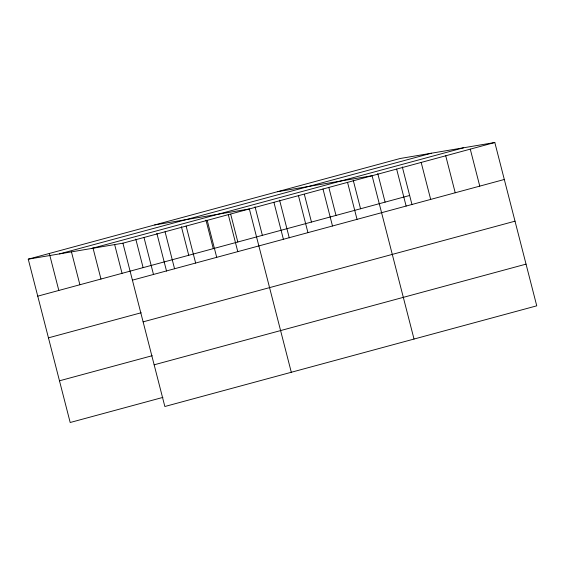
<?xml version="1.0" encoding="UTF-8"?>
<svg xmlns="http://www.w3.org/2000/svg" width="565" height="565" viewBox="0 0 565 565"><rect width="100%" height="100%" fill="white"/><g stroke="black" fill="none" stroke-linecap="round" stroke-linejoin="round"><path stroke-width="0.85" d="M28.25 259.173L400.147 158.497L494.813 142.5L536.75 305.827L164.853 406.503L122.916 243.183L28.25 259.173L70.187 422.5L162.911 397.393M59.487 253.897L431.385 153.214M91.678 248.459L463.575 147.776M122.916 243.183L494.813 142.5M37.742 296.159L409.646 195.476M132.415 280.162L504.312 179.479M48.449 337.849L141.179 312.749M143.122 321.859L515.019 221.176M59.48 380.803L152.204 355.703M154.146 364.813L526.043 264.13M277.422 191.719L372.088 175.729L414.025 339.049M154.697 224.941L249.363 208.951L291.3 372.271M470.271 149.146L479.763 186.125M445.729 155.792L455.221 192.771M421.179 162.438L430.678 199.417M402.308 166.901L411.998 204.65M396.637 169.083L406.129 206.063M377.759 173.547L385.097 202.122M353.217 180.186L360.555 208.768M347.546 182.368L357.038 219.354M328.887 187.672L336.006 215.413M322.996 189.014L332.495 226M304.337 194.318L311.463 222.059M298.454 195.66L307.946 232.646M279.576 200.123L289.273 237.872M273.912 202.305L283.404 239.285M255.034 206.769L262.372 235.344M230.704 214.255L237.823 241.989M228.288 214.658L237.787 251.637M207.214 220.364L216.713 257.343M205.943 220.06L213.28 248.635M186.139 226.064L195.638 263.05M181.4 226.706L188.738 255.281M165.065 231.77L174.564 268.756M156.851 233.352L166.548 271.101M143.99 237.477L153.489 274.456M135.777 239.052L143.114 267.633M114.702 244.758L122.04 273.333M92.985 247.943L100.966 279.039M71.48 251.969L79.891 284.746M49.325 253.473L58.817 290.452"/></g></svg>
